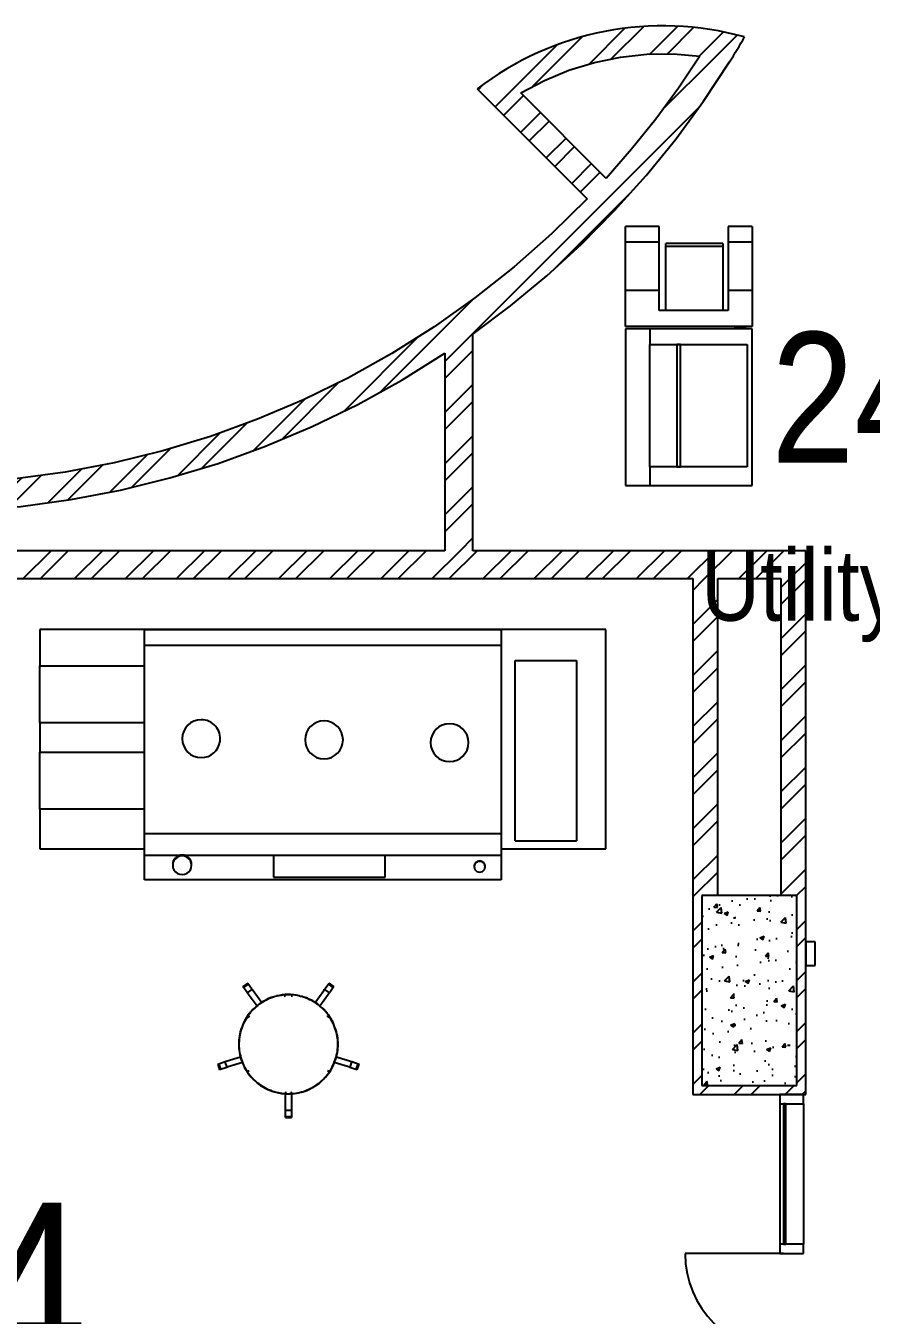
# Model space of a CAD drawing. Extents: x 6433 to 75181, y -2986 to 56414.
# Drawn here: x 36511 to 40077, y 19194 to 24633 of the extents above; entities that cross this region are included whole.
import ezdxf

# ---------------------------------------------------------------- set-up
doc = ezdxf.new("R2010")
doc.units = 0
doc.header["$MEASUREMENT"] = 0
for name, color, linetype in [('A-Column__Concrete', 7, 'CONTINUOUS'), ('A-Door', 160, 'CONTINUOUS'), ('A-Equipment', 1, 'CONTINUOUS'), ('A-Furniture', 252, 'CONTINUOUS'), ('A-Hatch__Brick', 2, 'CONTINUOUS'), ('A-Hatch__Concrete', 252, 'CONTINUOUS'), ('A-Text__Primary Room', 6, 'CONTINUOUS'), ('A-Wall__Brick', 6, 'CONTINUOUS'), ('A-Window', 4, 'CONTINUOUS')]:
    doc.layers.add(name, color=color, linetype=linetype)
doc.styles.add('Arial Narrow', font='ARIALN.TTF', dxfattribs={"height": 750})
pattern_1 = [(45, (8381.06, 65736.02), (-107.76307, 107.76307), []), (45, (8452.9, 65736.02), (-107.76307, 107.76307), [])]

msp = doc.modelspace()

# ---------------------------------------------------------------- hatches: boundary and pattern name
at = {"layer": 'A-Hatch__Brick'}
h = msp.add_hatch(dxfattribs=at)
h.set_pattern_fill('ANSI32', color=256, scale=16, style=0)
h.set_pattern_definition(pattern_1)
h.paths.add_polyline_path([(39543, 24585.5), (39426.9, 24612.1), (39308.9, 24627.8), (39164.9, 24631.3), (39071.1, 24626.3), (38953.3, 24609.1), (38836.9, 24580.7), (38725.1, 24542.3), (38616.6, 24493.4), (38513, 24434.6), (38415.4, 24366.5), (38499.6, 24282.3), (38548.7, 24317.1), (38599.5, 24349.3), (38698.5, 24402.2), (38802, 24445.3), (38909.2, 24478.3), (39019.1, 24500.8), (39130.7, 24512.7), (39242.8, 24513.8), (39354.6, 24504.1), (39417.2, 24493.9), (39479.2, 24480.3), (39511.5, 24532.6)])
h = msp.add_hatch(dxfattribs=at)
h.set_pattern_fill('ANSI32', color=256, scale=16, style=0)
h.set_pattern_definition(pattern_1)
h.paths.add_polyline_path([(39479.2, 24480.3), (39417.2, 24493.9), (39354.6, 24504.1), (39263.9, 24369.3), (39167.7, 24238.5), (39066.3, 24111.7), (38919.6, 23945.7), (38836.9, 23861.5), (38728.8, 23755.2), (38570.9, 23615.7), (38405.7, 23484.9), (38233.8, 23363.1), (38055.5, 23250.7), (37871.6, 23148), (37682.4, 23055.3), (37488.5, 22972.9), (37290.4, 22901), (37088.8, 22839.8), (36884.2, 22789.4), (36677.2, 22750.2), (36468.4, 22722), (36258.4, 22705.1), (36047.8, 22699.4), (35837.1, 22705.1), (35627.1, 22722), (35418.3, 22750.2), (35211.3, 22789.4), (35006.7, 22839.8), (34805.1, 22901), (34607.1, 22972.9), (34413.2, 23055.3), (34224, 23148), (34040, 23250.7), (33861.8, 23363.1), (33689.8, 23484.9), (33513, 23626), (33366.8, 23755.2), (33175.9, 23945.7), (33135.9, 23989.2), (32994.9, 24153.5), (32863.1, 24325.3), (32741, 24504.1), (32678.3, 24493.9), (32616.3, 24480.3), (32729.2, 24309.8), (32850.6, 24145.3), (32980.2, 23987.2), (33117.5, 23835.7), (33262.3, 23691.4), (33414.2, 23554.6), (33572.9, 23425.6), (33737.8, 23304.8), (33967.3, 23156.6), (34026.6, 23121.8), (34214.2, 23020.3), (34406.8, 22928.8), (34603.9, 22847.5), (34805.1, 22776.8), (35009.7, 22716.7), (35217.2, 22667.5), (35427, 22629.3), (35638.6, 22602.2), (35851.2, 22586.2), (36064.4, 22581.5), (36277.6, 22588), (36490.1, 22605.7), (36701.4, 22634.5), (36910.9, 22674.5), (37118, 22725.4), (37322.1, 22787.1), (37522.7, 22859.6), (37719.2, 22942.4), (37911, 23035.5), (38097.7, 23138.6), (38278.7, 23251.3), (38396.7, 23332.2), (38555.6, 23451.3), (38708.4, 23578), (38854.8, 23712), (39016.3, 23877.3), (39127, 24000.7), (39252.2, 24154.7), (39369.7, 24314.7)])
h = msp.add_hatch(dxfattribs=at)
h.set_pattern_fill('ANSI32', color=256, scale=16, style=0)
h.set_pattern_definition(pattern_1)
h.paths.add_polyline_path([(38959.6, 23989.2), (38599.5, 24349.3), (38548.7, 24317.1), (38499.6, 24282.3), (38879, 23902.9), (38919.6, 23945.7)])
h = msp.add_hatch(dxfattribs=at)
h.set_pattern_fill('ANSI32', color=256, scale=16, style=0)
h.set_pattern_definition(pattern_1)
h.paths.add_polyline_path([(38396.7, 22620.8), (38396.7, 23332.2), (38278.7, 23251.3), (38278.7, 22418.9), (38396.7, 22418.9)])
h = msp.add_hatch(dxfattribs=at)
h.set_pattern_fill('ANSI32', color=256, scale=16, style=0)
h.set_pattern_definition(pattern_1)
h.paths.add_polyline_path([(39800.8, 22300.9), (39800.8, 22418.9), (32742.8, 22418.9), (32742.8, 22300.9), (39695.8, 22300.9)])
h = msp.add_hatch(dxfattribs=at)
h.set_pattern_fill('ANSI32', color=256, scale=16, style=0)
h.set_pattern_definition(pattern_1)
h.paths.add_polyline_path([(39429.8, 22300.9), (39324.8, 22300.9), (39324.8, 20963.9), (39429.8, 20963.9), (39429.8, 21615.5)])
h = msp.add_hatch(dxfattribs=at)
h.set_pattern_fill('ANSI32', color=256, scale=16, style=0)
h.set_pattern_definition(pattern_1)
h.paths.add_polyline_path([(39800.8, 22118.2), (39800.8, 22300.9), (39695.8, 22300.9), (39695.8, 20963.9), (39800.8, 20963.9), (39800.8, 21615.5)])
h = msp.add_hatch(dxfattribs=at)
h.set_pattern_fill('ANSI32', color=256, scale=16, style=0)
h.set_pattern_definition(pattern_1)
h.paths.add_polyline_path([(39362.8, 20610.3), (39362.8, 20963.9), (39324.8, 20963.9), (39324.8, 20163.9), (39362.8, 20163.9)])
h = msp.add_hatch(dxfattribs=at)
h.set_pattern_fill('ANSI32', color=256, scale=16, style=0)
h.set_pattern_definition(pattern_1)
h.paths.add_polyline_path([(39800.8, 20963.9), (39762.8, 20963.9), (39762.8, 20163.9), (39800.8, 20163.9), (39800.8, 20610.3)])
h = msp.add_hatch(dxfattribs=at)
h.set_pattern_fill('ANSI32', color=256, scale=16, style=0)
h.set_pattern_definition(pattern_1)
h.paths.add_polyline_path([(39682.8, 20163.9), (39324.8, 20163.9), (39324.8, 20125.9), (39682.8, 20125.9)])
h = msp.add_hatch(dxfattribs=at)
h.set_pattern_fill('ANSI32', color=256, scale=16, style=0)
h.set_pattern_definition(pattern_1)
h.paths.add_polyline_path([(39800.8, 20163.9), (39682.8, 20163.9), (39682.8, 20125.9), (39800.8, 20125.9)])
h.paths.add_polyline_path([(39800.8, 16589.3), (39800.8, 17323.9), (39682.8, 17323.9), (39682.8, 14883.9), (39800.8, 14883.9)])
at = {"layer": 'A-Hatch__Concrete'}
h = msp.add_hatch(dxfattribs=at)
h.set_pattern_fill('AR-CONC', color=256, style=0)
h.set_pattern_definition([(50, (8381.06, 65736.02), (182.18467, -15.9391), [19.05, -209.55]), (355, (8381.06, 65736.02), (-35.2434, 191.05685), [15.24, -167.6406]), (100.45144, (8396.24, 65734.7), (146.94125, 175.11775), [16.19, -178.09024]), (46.1842, (8381.06, 65786.82), (271.079, -42.0423), [28.575, -314.325]), (96.63556, (8403.65, 65783.32), (237.4041, 247.4261), [24.285, -267.1356]), (351.18415, (8381.06, 65786.82), (237.4041, 247.4261), [22.86, -251.4597]), (21, (8406.46, 65774.12), (151.6144, -102.2652), [19.05, -209.55]), (326, (8406.46, 65774.12), (61.802, 184.18797), [15.24, -167.64]), (71.45144, (8419.1, 65765.6), (213.4164, 81.92277), [16.19, -178.08994]), (37.5, (8381.06, 65736.02), (3.0886, 84.55504), [0, -165.608, 0, -170.18, 0, -168.275]), (7.5, (8381.06, 65736.02), (66.81966, 100.18057), [0, -97.028, 0, -161.798, 0, -64.135]), (327.5, (8324.416, 65736.02), (135.590595, -5.72874), [0, -63.5, 0, -198.12, 0, -262.89]), (317.5, (8299.02, 65736.02), (148.12918, 25.4265), [0, -82.55, 0, -131.572, 0, -186.69])])
h.paths.add_polyline_path([(39762.8, 20513.2), (39762.8, 20963.9), (39362.8, 20963.9), (39362.8, 20163.9), (39762.8, 20163.9)])

# ---------------------------------------------------------------- linework, layer by layer
at = {"layer": 'A-Column__Concrete'}
for p, q in [((39762.8, 20963.9), (39362.8, 20963.9)), ((39362.8, 20963.9), (39362.8, 20163.9)), ((39762.8, 20163.9), (39762.8, 20963.9)), ((39362.8, 20163.9), (39762.8, 20163.9))]:
    msp.add_line(p, q, dxfattribs=at)
at = {"layer": 'A-Door'}
msp.add_line((39706.8, 19454.2), (39291.8, 19454.2), dxfattribs=at)
at = {"layer": 'A-Door', "color": 252}
msp.add_arc((39706.8, 19454.2), 415, 180, 270, dxfattribs=at)
at = {"layer": 'A-Equipment'}
for p, q in [((39041.1, 23719.9), (39041.1, 23785.9)), ((39182.3, 23785.9), (39041.1, 23785.9)), ((39182.3, 23719.9), (39182.3, 23785.9)), ((39472.9, 23785.9), (39472.9, 23719.9)), ((39574.5, 23785.9), (39472.9, 23785.9)), ((39574.5, 23785.9), (39574.5, 23719.9)), ((39041.1, 23516.7), (39041.1, 23719.9)), ((39182.3, 23719.9), (39041.1, 23719.9)), ((39182.3, 23516.7), (39182.3, 23719.9)), ((39211, 23703.4), (39211, 23714.1)), ((39450.8, 23714.1), (39211, 23714.1)), ((39450.8, 23714.1), (39450.8, 23703.4)), ((39472.9, 23719.9), (39472.9, 23516.7)), ((39574.5, 23719.9), (39472.9, 23719.9)), ((39574.5, 23719.9), (39574.5, 23516.7)), ((39211, 23431.4), (39211, 23703.4)), ((39211, 23703.4), (39450.8, 23703.4)), ((39450.8, 23703.4), (39450.8, 23431.4)), ((39041.1, 23364.3), (39041.1, 23516.7)), ((39182.3, 23516.7), (39041.1, 23516.7)), ((39182.3, 23431.4), (39182.3, 23516.7)), ((39472.9, 23516.7), (39472.9, 23431.4)), ((39574.5, 23516.7), (39472.9, 23516.7)), ((39574.5, 23516.7), (39574.5, 23364.3)), ((39472.9, 23431.4), (39182.3, 23431.4)), ((39574.5, 23364.3), (39041.1, 23364.3)), ((39143.3, 23354.1), (39041.1, 23354.1)), ((39041.1, 23354.1), (39041.1, 22693.7)), ((39574.5, 23354.1), (39143.3, 23354.1)), ((39143.3, 23354.1), (39143.3, 23289)), ((39549.7, 23359.4), (39498.3, 23359.4)), ((39498.3, 23354.6), (39498.3, 23359.4)), ((39549.7, 23359.4), (39549.7, 23354.6)), ((39574.5, 22693.7), (39574.5, 23354.1)), ((39143.3, 23289), (39554.3, 23289)), ((39143.3, 22772.4), (39143.3, 23289)), ((39273.1, 23289), (39257, 23289)), ((39257, 23289), (39257, 22772.4)), ((39273.1, 22772.4), (39273.1, 23289)), ((39554.3, 23289), (39554.3, 22772.4)), ((39554.3, 22772.4), (39143.3, 22772.4)), ((39143.3, 22772.4), (39143.3, 22693.7)), ((39257, 22772.4), (39273.1, 22772.4)), ((39041.1, 22693.7), (39143.3, 22693.7)), ((39143.3, 22693.7), (39574.5, 22693.7))]:
    msp.add_line(p, q, dxfattribs=at)
at = {"layer": 'A-Furniture'}
for p, q in [((38957.8, 22087), (36569.8, 22087)), ((36569.8, 22087), (36569.8, 21933.4)), ((37011.9, 22020.4), (37011.9, 22085.9)), ((37011.9, 22085.9), (38515.6, 22085.9)), ((38515.6, 22085.9), (38515.6, 22020.4)), ((38957.8, 21161.1), (38957.8, 22087)), ((37011.9, 21225.5), (37011.9, 22020.4)), ((37011.9, 22020.4), (38515.6, 22020.4)), ((38515.6, 22020.4), (38515.6, 21225.5)), ((36569.8, 21933.4), (37011.9, 21933.4)), ((36569.8, 21693.4), (36569.8, 21933.4)), ((38575.8, 21849), (38575.8, 21956.1)), ((38575.8, 21956.1), (38833.9, 21956.1)), ((38833.9, 21956.1), (38833.9, 21849)), ((38575.8, 21312.9), (38575.8, 21849)), ((38833.9, 21849), (38833.9, 21312.9)), ((37011.9, 21693.4), (36569.8, 21693.4)), ((36569.8, 21693.4), (36569.8, 21568.6)), ((36569.8, 21568.6), (37011.9, 21568.6)), ((36569.8, 21328.6), (36569.8, 21568.6)), ((37011.9, 21328.6), (36569.8, 21328.6)), ((36569.8, 21328.6), (36569.8, 21161.1)), ((38575.8, 21203), (38575.8, 21312.9)), ((38833.9, 21312.9), (38833.9, 21203)), ((37011.9, 21156.2), (37011.9, 21225.5)), ((37011.9, 21225.5), (38515.6, 21225.5)), ((38515.6, 21225.5), (38515.6, 21156.2)), ((36569.8, 21161.1), (37011.9, 21161.1)), ((37011.9, 21135), (37011.9, 21156.2)), ((38515.6, 21161.1), (38957.8, 21161.1)), ((38515.6, 21156.2), (38515.6, 21135)), ((38575.8, 21195.7), (38575.8, 21203)), ((38575.8, 21195.7), (38833.9, 21195.7)), ((38833.9, 21203), (38833.9, 21195.7)), ((37011.9, 21135), (38515.6, 21135)), ((37011.9, 21030.5), (37011.9, 21135)), ((37556.5, 21135), (37556.5, 21042.1)), ((38026.5, 21042.1), (38026.5, 21135)), ((38515.6, 21135), (38515.6, 21030.5)), ((37130.6, 21095.6), (37130.6, 21091.9)), ((37210.6, 21091.9), (37210.6, 21095.6)), ((38402.4, 21087.7), (38402.4, 21085.8)), ((38448.4, 21085.8), (38448.4, 21087.7)), ((38515.6, 21030.5), (37011.9, 21030.5)), ((37556.5, 21042.1), (38026.5, 21042.1)), ((37447.1, 20595), (37426.5, 20580.1)), ((37447.1, 20595), (37426.5, 20580.1)), ((37444.2, 20555.7), (37426.5, 20580.1)), ((37449.9, 20591.1), (37429.3, 20576.2)), ((37465.9, 20569.1), (37445.3, 20554.2)), ((37465.9, 20569.1), (37445.3, 20554.2)), ((37447.1, 20595), (37464.8, 20570.6)), ((37465.9, 20569.1), (37469.5, 20564)), ((37469.5, 20564), (37506.5, 20513.2)), ((37730.9, 20513.2), (37767.8, 20564)), ((37767.8, 20564), (37771.5, 20569.1)), ((37792, 20554.2), (37771.5, 20569.1)), ((37792, 20554.2), (37771.5, 20569.1)), ((37772.6, 20570.6), (37790.3, 20595)), ((37808, 20576.2), (37787.5, 20591.1)), ((37810.8, 20580.1), (37790.3, 20595)), ((37810.8, 20580.1), (37790.3, 20595)), ((37810.8, 20580.1), (37793.1, 20555.7)), ((37449, 20549.1), (37445.3, 20554.2)), ((37486.3, 20497.8), (37449, 20549.1)), ((37496, 20505.8), (37489.3, 20500.8)), ((37502.8, 20510.6), (37496, 20505.8)), ((37509.8, 20515.1), (37502.8, 20510.6)), ((37517, 20519.3), (37509.8, 20515.1)), ((37524.4, 20523.2), (37517, 20519.3)), ((37531.9, 20526.8), (37524.4, 20523.2)), ((37539.6, 20530.2), (37531.9, 20526.8)), ((37547.3, 20533.2), (37539.6, 20530.2)), ((37555.2, 20535.9), (37547.3, 20533.2)), ((37563.2, 20538.2), (37555.2, 20535.9)), ((37571.3, 20540.3), (37563.2, 20538.2)), ((37579.5, 20542), (37571.3, 20540.3)), ((37587.7, 20543.4), (37579.5, 20542)), ((37595.9, 20544.5), (37587.7, 20543.4)), ((37604.3, 20545.2), (37595.9, 20544.5)), ((37612.6, 20545.7), (37604.3, 20545.2)), ((37620.9, 20545.7), (37612.6, 20545.7)), ((37629.3, 20545.5), (37620.9, 20545.7)), ((37637.6, 20544.9), (37629.3, 20545.5)), ((37645.9, 20544), (37637.6, 20544.9)), ((37654.1, 20542.7), (37645.9, 20544)), ((37662.3, 20541.1), (37654.1, 20542.7)), ((37670.4, 20539.2), (37662.3, 20541.1)), ((37678.5, 20537), (37670.4, 20539.2)), ((37686.4, 20534.4), (37678.5, 20537)), ((37694.2, 20531.6), (37686.4, 20534.4)), ((37701.9, 20528.4), (37694.2, 20531.6)), ((37709.5, 20524.9), (37701.9, 20528.4)), ((37716.9, 20521.1), (37709.5, 20524.9)), ((37724.2, 20517.1), (37716.9, 20521.1)), ((37731.3, 20512.7), (37724.2, 20517.1)), ((37738.3, 20508), (37731.3, 20512.7)), ((37745, 20503.1), (37738.3, 20508)), ((37751.5, 20497.9), (37745, 20503.1)), ((37788.4, 20549.1), (37751.1, 20497.8)), ((37792, 20554.2), (37788.4, 20549.1)), ((37444.4, 20451.8), (37440, 20444.7)), ((37449.2, 20458.7), (37444.4, 20451.8)), ((37454.2, 20465.3), (37449.2, 20458.7)), ((37459.4, 20471.8), (37454.2, 20465.3)), ((37464.9, 20478.1), (37459.4, 20471.8)), ((37470.7, 20484.1), (37464.9, 20478.1)), ((37476.7, 20489.9), (37470.7, 20484.1)), ((37482.9, 20495.5), (37476.7, 20489.9)), ((37489.3, 20500.8), (37482.9, 20495.5)), ((37757.8, 20492.5), (37751.5, 20497.9)), ((37763.9, 20486.8), (37757.8, 20492.5)), ((37769.8, 20480.9), (37763.9, 20486.8)), ((37775.4, 20474.7), (37769.8, 20480.9)), ((37780.8, 20468.3), (37775.4, 20474.7)), ((37785.9, 20461.8), (37780.8, 20468.3)), ((37790.8, 20455), (37785.9, 20461.8)), ((37795.3, 20448), (37790.8, 20455)), ((37799.6, 20440.8), (37795.3, 20448)), ((37419.6, 20399.2), (37417.3, 20391.2)), ((37422.2, 20407.1), (37419.6, 20399.2)), ((37425.2, 20414.9), (37422.2, 20407.1)), ((37428.4, 20422.6), (37425.2, 20414.9)), ((37432, 20430.1), (37428.4, 20422.6)), ((37435.8, 20437.5), (37432, 20430.1)), ((37440, 20444.7), (37435.8, 20437.5)), ((37803.6, 20433.5), (37799.6, 20440.8)), ((37807.3, 20426), (37803.6, 20433.5)), ((37810.7, 20418.4), (37807.3, 20426)), ((37813.8, 20410.7), (37810.7, 20418.4)), ((37816.6, 20402.8), (37813.8, 20410.7)), ((37819.1, 20394.9), (37816.6, 20402.8)), ((37821.2, 20386.8), (37819.1, 20394.9)), ((37410.6, 20350.1), (37410.2, 20341.7)), ((37410.2, 20341.7), (37410.2, 20337.2)), ((37411.2, 20358.4), (37410.6, 20350.1)), ((37412.2, 20366.7), (37411.2, 20358.4)), ((37413.6, 20374.9), (37412.2, 20366.7)), ((37415.3, 20383.1), (37413.6, 20374.9)), ((37417.3, 20391.2), (37415.3, 20383.1)), ((37823, 20378.7), (37821.2, 20386.8)), ((37824.5, 20370.5), (37823, 20378.7)), ((37825.7, 20362.2), (37824.5, 20370.5)), ((37826.5, 20353.9), (37825.7, 20362.2)), ((37827, 20345.6), (37826.5, 20353.9)), ((37827.2, 20337.2), (37827, 20345.6)), ((37356.8, 20265.4), (37416.4, 20284.8)), ((37410.2, 20337.2), (37410.3, 20328.9)), ((37410.3, 20328.9), (37410.8, 20320.6)), ((37410.8, 20320.6), (37411.7, 20312.3)), ((37411.7, 20312.3), (37412.8, 20304)), ((37412.8, 20304), (37414.3, 20295.8)), ((37414.3, 20295.8), (37416.1, 20287.7)), ((37416.1, 20287.7), (37418.3, 20279.6)), ((37820.1, 20283.3), (37822.1, 20291.4)), ((37821, 20284.8), (37880.5, 20265.4)), ((37822.1, 20291.4), (37823.8, 20299.6)), ((37823.8, 20299.6), (37825.1, 20307.8)), ((37825.1, 20307.8), (37826.1, 20316.1)), ((37826.1, 20316.1), (37826.8, 20324.4)), ((37826.8, 20324.4), (37827.1, 20332.7)), ((37827.1, 20332.7), (37827.2, 20337.2)), ((37320.4, 20253.6), (37351.7, 20263.8)), ((37320.4, 20253.6), (37328.3, 20229.5)), ((37320.4, 20253.6), (37328.3, 20229.5)), ((37325, 20255.1), (37332.8, 20230.9)), ((37359.5, 20239.6), (37328.3, 20229.5)), ((37350.9, 20263.5), (37356.8, 20265.4)), ((37350.9, 20263.5), (37358.7, 20239.4)), ((37350.9, 20263.5), (37358.7, 20239.4)), ((37364.7, 20241.3), (37358.7, 20239.4)), ((37425, 20260.9), (37364.7, 20241.3)), ((37418.3, 20279.6), (37420.7, 20271.6)), ((37420.7, 20271.6), (37423.5, 20263.8)), ((37423.5, 20263.8), (37426.6, 20256)), ((37426.6, 20256), (37430, 20248.4)), ((37430, 20248.4), (37433.7, 20241)), ((37433.7, 20241), (37437.7, 20233.6)), ((37437.7, 20233.6), (37442, 20226.5)), ((37797.3, 20229.7), (37801.5, 20237)), ((37801.5, 20237), (37805.4, 20244.4)), ((37805.4, 20244.4), (37808.9, 20251.9)), ((37808.9, 20251.9), (37812.2, 20259.6)), ((37812.2, 20259.6), (37815.1, 20267.4)), ((37872.7, 20241.3), (37812.3, 20260.9)), ((37815.1, 20267.4), (37817.8, 20275.3)), ((37817.8, 20275.3), (37820.1, 20283.3)), ((37878.6, 20239.4), (37872.7, 20241.3)), ((37894.7, 20234.1), (37877.8, 20239.6)), ((37878.6, 20239.4), (37886.4, 20263.5)), ((37878.6, 20239.4), (37886.4, 20263.5)), ((37880.5, 20265.4), (37886.4, 20263.5)), ((37885.7, 20263.8), (37916.9, 20253.6)), ((37909.1, 20229.5), (37894.9, 20234.1)), ((37904.5, 20230.9), (37912.4, 20255.1)), ((37909.1, 20229.5), (37916.9, 20253.6)), ((37909.1, 20229.5), (37916.9, 20253.6)), ((37442, 20226.5), (37446.6, 20219.5)), ((37446.6, 20219.5), (37451.4, 20212.7)), ((37451.4, 20212.7), (37456.5, 20206.1)), ((37456.5, 20206.1), (37461.9, 20199.7)), ((37461.9, 20199.7), (37467.5, 20193.6)), ((37467.5, 20193.6), (37473.4, 20187.7)), ((37473.4, 20187.7), (37479.5, 20182)), ((37479.5, 20182), (37485.8, 20176.5)), ((37485.8, 20176.5), (37492.4, 20171.3)), ((37748, 20173.7), (37754.5, 20179)), ((37754.5, 20179), (37760.7, 20184.6)), ((37760.7, 20184.6), (37766.7, 20190.4)), ((37766.7, 20190.4), (37772.4, 20196.4)), ((37772.4, 20196.4), (37777.9, 20202.7)), ((37777.9, 20202.7), (37783.2, 20209.1)), ((37783.2, 20209.1), (37788.2, 20215.8)), ((37788.2, 20215.8), (37792.9, 20222.7)), ((37792.9, 20222.7), (37797.3, 20229.7)), ((37492.4, 20171.3), (37499.1, 20166.4)), ((37499.1, 20166.4), (37506, 20161.8)), ((37506, 20161.8), (37513.1, 20157.4)), ((37513.1, 20157.4), (37520.4, 20153.3)), ((37520.4, 20153.3), (37527.8, 20149.6)), ((37527.8, 20149.6), (37535.4, 20146.1)), ((37535.4, 20146.1), (37543.1, 20142.9)), ((37543.1, 20142.9), (37550.9, 20140)), ((37550.9, 20140), (37558.9, 20137.5)), ((37558.9, 20137.5), (37566.9, 20135.2)), ((37566.9, 20135.2), (37575, 20133.3)), ((37575, 20133.3), (37583.2, 20131.8)), ((37583.2, 20131.8), (37591.5, 20130.5)), ((37591.5, 20130.5), (37599.8, 20129.6)), ((37599.8, 20129.6), (37608.1, 20129)), ((37606, 20066), (37606, 20129.1)), ((37608.1, 20129), (37616.4, 20128.7)), ((37616.4, 20128.7), (37624.8, 20128.8)), ((37624.8, 20128.8), (37633.1, 20129.2)), ((37631.4, 20129.1), (37631.4, 20066)), ((37633.1, 20129.2), (37641.4, 20130)), ((37641.4, 20130), (37649.7, 20131)), ((37649.7, 20131), (37657.9, 20132.4)), ((37657.9, 20132.4), (37666, 20134.2)), ((37666, 20134.2), (37674.1, 20136.2)), ((37674.1, 20136.2), (37682.1, 20138.6)), ((37682.1, 20138.6), (37690, 20141.3)), ((37690, 20141.3), (37697.8, 20144.3)), ((37697.8, 20144.3), (37705.4, 20147.6)), ((37705.4, 20147.6), (37713, 20151.3)), ((37713, 20151.3), (37720.3, 20155.2)), ((37720.3, 20155.2), (37727.5, 20159.4)), ((37727.5, 20159.4), (37734.5, 20163.9)), ((37734.5, 20163.9), (37741.4, 20168.7)), ((37741.4, 20168.7), (37748, 20173.7)), ((37606, 20059.7), (37606, 20066)), ((37606, 20027.7), (37606, 20060.6)), ((37606, 20059.7), (37631.4, 20059.7)), ((37606, 20059.7), (37631.4, 20059.7)), ((37606, 20032.5), (37631.4, 20032.5)), ((37606, 20027.7), (37631.4, 20027.7)), ((37606, 20027.7), (37631.4, 20027.7)), ((37631.4, 20066), (37631.4, 20059.7)), ((37631.4, 20060.6), (37631.4, 20027.7))]:
    msp.add_line(p, q, dxfattribs=at)
for centre, radius, start, end in [((37251.1, 21626.1), 80, 90, 270), ((37251.1, 21626.1), 80, 352.3615, 90), ((37769, 21620.9), 80, 90, 270), ((37769, 21620.9), 80, 270, 90), ((38298.5, 21609.2), 80, 90, 270), ((38298.5, 21609.2), 80, 270, 90), ((37251.1, 21626.1), 80, 270, 352.3609), ((37618.7, 20337.2), 209.6, 118.894, 145.2388), ((37618.7, 20337.2), 209.6, 103.984, 116.5349), ((37618.7, 20337.2), 209.6, 77.2789, 103.6997), ((37618.7, 20337.2), 203.2, 93.4599, 94.9304), ((37618.7, 20337.2), 203.2, 85.0696, 86.5401), ((37618.7, 20337.2), 209.5, 62.4511, 74.9973), ((37618.7, 20337.2), 209.5, 49.6036, 62.1811), ((37618.7, 20337.2), 209.6, 145.5008, 158.1389), ((37618.7, 20337.2), 203.2, 143.8172, 146.9017), ((37618.7, 20337.2), 209.5, 34.7387, 47.3435), ((37618.7, 20337.2), 203.2, 33.0983, 36.1828), ((37618.7, 20337.2), 209.5, 21.8581, 34.5217), ((37618.7, 20337.2), 209.6, 160.6396, 180), ((37618.7, 20337.2), 209.6, 0, 19.3604), ((37618.7, 20337.2), 209.6, 180, 199.4574), ((37618.7, 20337.2), 209.6, 340.5426, 0), ((37618.7, 20337.2), 209.5, 201.726, 227.5269), ((37618.7, 20337.2), 209.6, 298.5735, 338.2712), ((37618.7, 20337.2), 203.2, 212.6339, 214.7761), ((37618.7, 20337.2), 209.5, 229.3722, 255.2577), ((37618.7, 20337.2), 203.2, 325.2239, 327.3661), ((37618.7, 20337.2), 209.5, 257.0106, 296.797), ((37618.7, 20337.2), 203.2, 265.6634, 267.6089), ((37618.7, 20337.2), 203.2, 272.3911, 274.3366)]:
    msp.add_arc(centre, radius, start, end, dxfattribs=at)
for centre, major_axis, start_param, end_param in [((37170.6, 21091.9), (40, 0), 1.570796, 4.712389), ((37170.6, 21095.6), (40, 0), 2.397643, 3.141593), ((37170.6, 21095.6), (40, 0), 1.570796, 2.356194), ((37170.6, 21095.6), (40, 0), 0, 1.570796), ((37170.6, 21091.9), (40, 0), 4.712389, 7.853982), ((38425.4, 21087.7), (23, 0), 1.570796, 3.403392), ((38425.4, 21085.8), (23, 0), 1.570796, 4.712389), ((38425.4, 21087.7), (23, 0), 6.021386, 7.853982), ((38425.4, 21085.8), (23, 0), 4.712389, 7.853982)]:
    msp.add_ellipse(centre, major_axis=major_axis, ratio=0.984808, start_param=start_param, end_param=end_param, dxfattribs=at)
at = {"layer": 'A-Wall__Brick'}
for p, q in [((38415.4, 24366.5), (38879, 23902.9)), ((38959.6, 23989.2), (38599.5, 24349.3)), ((38396.7, 22418.9), (38396.7, 23332.2)), ((38278.7, 23251.3), (38278.7, 22418.9)), ((38278.7, 22418.9), (34026.6, 22418.9)), ((39800.8, 22418.9), (38396.7, 22418.9)), ((39800.8, 20125.9), (39800.8, 22418.9)), ((33100.8, 22300.9), (39324.8, 22300.9)), ((39324.8, 22300.9), (39324.8, 20125.9)), ((39429.8, 22300.9), (39695.8, 22300.9)), ((39429.8, 20963.9), (39429.8, 22300.9)), ((39695.8, 22300.9), (39695.8, 20963.9)), ((39324.8, 20125.9), (39800.8, 20125.9))]:
    msp.add_line(p, q, dxfattribs=at)
at = {"layer": 'A-Wall__Brick', "flags": 128}
for points in [[(38396.7, 23332.2), (38555.6, 23451.3), (38708.4, 23578), (38854.8, 23712), (38994.4, 23853), (39127, 24000.7), (39252.2, 24154.7), (39369.7, 24314.7), (39479.2, 24480.3)], [(38599.5, 24349.3), (38698.4, 24402.2), (38802, 24445.3), (38909.2, 24478.3), (39019.1, 24500.8), (39130.7, 24512.7), (39242.8, 24513.8), (39354.6, 24504.1)], [(39354.6, 24504.1), (39263.9, 24369.3), (39167.7, 24238.5), (39066.3, 24111.7), (38959.6, 23989.2)], [(38879, 23902.9), (38728.8, 23755.2), (38570.8, 23615.7), (38405.7, 23484.9), (38233.8, 23363.1), (38055.5, 23250.7), (37871.6, 23148), (37682.4, 23055.3), (37488.5, 22972.9), (37290.4, 22901), (37088.8, 22839.8), (36884.2, 22789.4), (36677.2, 22750.2), (36468.4, 22722)], [(34026.6, 23121.8), (34214.2, 23020.3), (34406.8, 22928.8), (34603.9, 22847.5), (34805.1, 22776.8), (35009.7, 22716.7), (35217.2, 22667.5), (35427, 22629.3), (35638.6, 22602.2), (35851.2, 22586.2), (36064.4, 22581.5), (36277.6, 22588), (36490.1, 22605.7), (36701.4, 22634.5), (36910.9, 22674.5), (37118, 22725.4), (37322.1, 22787.1), (37522.7, 22859.6), (37719.2, 22942.4), (37911, 23035.5), (38097.7, 23138.6), (38278.7, 23251.3)]]:
    msp.add_lwpolyline(points, dxfattribs=at)
at = {"layer": 'A-Wall__Brick'}
for centre, radius, start, end in [((39198.2, 23348.2), 1284.4, 74.4281, 127.5485), ((36047.8, 26631.4), 4050, 327.9163, 329.6568)]:
    msp.add_arc(centre, radius, start, end, dxfattribs=at)
at = {"layer": 'A-Window', "extrusion": (0, 0, -1)}
for p, q in [((39840.8, 20768.9), (39800.8, 20768.9)), ((39800.8, 20768.9), (39800.8, 20668.9)), ((39840.8, 20668.9), (39840.8, 20768.9)), ((39800.8, 20668.9), (39840.8, 20668.9)), ((39791.8, 20125.9), (39691.8, 20125.9)), ((39691.8, 20125.9), (39691.8, 20085.9)), ((39791.8, 20085.9), (39791.8, 20125.9)), ((39691.8, 20085.9), (39791.8, 20085.9)), ((39791.8, 19494.2), (39691.8, 19494.2)), ((39691.8, 19494.2), (39691.8, 19454.2)), ((39791.8, 19454.2), (39791.8, 19494.2)), ((39691.8, 19454.2), (39791.8, 19454.2))]:
    msp.add_line(p, q, dxfattribs=at)
at = {"layer": 'A-Window'}
for p, q in [((39691.8, 20085.9), (39691.8, 19494.2)), ((39716.8, 20085.9), (39706.8, 20085.9)), ((39706.8, 20085.9), (39706.8, 19494.2)), ((39716.8, 19494.2), (39716.8, 20085.9)), ((39791.8, 20085.9), (39791.8, 19494.2)), ((39706.8, 19494.2), (39716.8, 19494.2))]:
    msp.add_line(p, q, dxfattribs=at)

# ---------------------------------------------------------------- texts
at = {"layer": 'A-Text__Primary Room', "char_height": 750, "attachment_point": 2, "style": 'Arial Narrow'}
for s, insert, width in [('{\\H0.73333x;245}\\P{\\H0.4x;Utility/Print}', (40180.7, 23340.3), 5700.068), ('204 \\P{\\H0.4x;MAKERS WORKSHOP}', (36053.3, 19668.5), 4376.069)]:
    msp.add_mtext(s, dxfattribs=dict(at, insert=insert, width=width))

doc.saveas('drawing.dxf')
